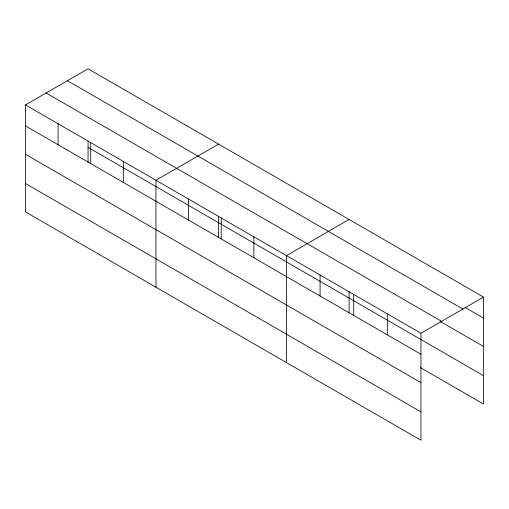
<?xml version="1.0" encoding="UTF-8"?>
<svg xmlns="http://www.w3.org/2000/svg" width="509" height="509" viewBox="0 0 509 509"><rect width="100%" height="100%" fill="white"/><g stroke="black" fill="none" stroke-linecap="round" stroke-linejoin="round"><path stroke-width="0.76" d="M25.45 104.924L420.937 333.255L420.937 440.221L25.45 211.89L25.45 104.924L88.063 68.779L483.55 297.11L483.55 404.076L420.434 367.632M218.577 144.123L155.958 180.275L155.958 287.241M349.085 219.474L286.472 255.626L286.472 362.593M420.937 333.255L483.55 297.11M465.029 307.398L483.55 318.093M67.404 80.708L462.885 309.039M46.115 92.994L441.596 321.325M440.33 321.516L483.55 346.47M88.063 147.368L483.55 375.699M25.45 125.914L420.937 354.245M25.45 154.284L420.937 382.615M25.45 183.52L420.937 411.851M387.317 313.849L387.317 334.833M353.704 294.444L353.704 315.427M349.085 291.746L349.085 313.041M320.085 275.032L320.085 296.022M253.845 236.787L253.845 257.777M221.218 217.947L221.218 238.937M218.577 216.395L218.577 237.697M188.591 199.114L188.591 220.098M123.331 161.436L123.331 182.426M90.704 142.603L90.704 163.586M88.063 141.05L88.063 162.346M58.077 123.763L58.077 144.747"/></g></svg>
